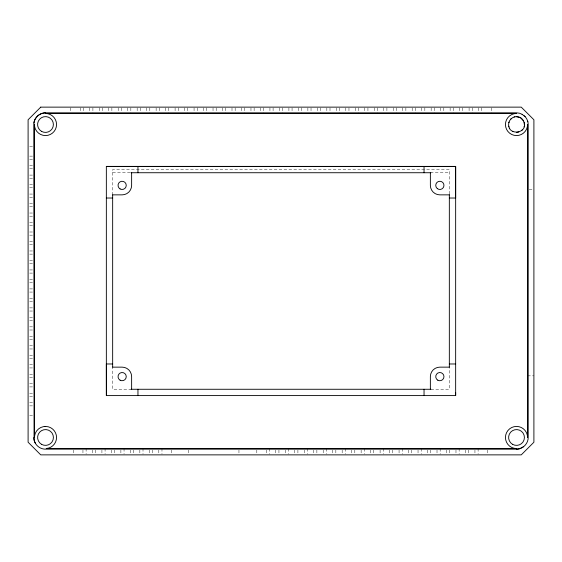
<?xml version="1.0" encoding="UTF-8"?>
<svg xmlns="http://www.w3.org/2000/svg" width="562" height="562" viewBox="0 0 562 562"><rect width="100%" height="100%" fill="white"/><g stroke="black" fill="none" stroke-linecap="round" stroke-linejoin="round"><path stroke-width="0.42" stroke-dasharray="2.81 2.11" d="M29.681 146.647L32.842 146.647M29.681 156.131L32.842 156.131M29.681 159.292L32.842 159.292M29.681 165.614L32.842 165.614M29.681 168.776L32.842 168.776M112.667 172.731L131.072 172.731M430.366 172.731L449.333 172.731M29.681 175.098L32.842 175.098M29.681 178.259L32.842 178.259M29.681 184.582L32.842 184.582M29.681 187.743L32.842 187.743M529.158 189.324L533.9 189.324M29.681 194.066L32.842 194.066M29.681 197.227L32.842 197.227M29.681 203.549L32.842 203.549M29.681 206.711L32.842 206.711M29.681 213.033L32.842 213.033M29.681 216.194L32.842 216.194M29.681 222.517L32.842 222.517M29.681 225.678L32.842 225.678M29.681 232.001L32.842 232.001M29.681 235.162L32.842 235.162M29.681 241.484L32.842 241.484M29.681 244.646L32.842 244.646M29.681 250.968L32.842 250.968M29.681 254.129L32.842 254.129M29.681 260.452L32.842 260.452M29.681 263.613L32.842 263.613M29.681 269.936L32.842 269.936M29.681 273.097L32.842 273.097M29.681 279.419L32.842 279.419M29.681 282.581L32.842 282.581M29.681 288.903L32.842 288.903M29.681 292.064L32.842 292.064M29.681 298.387L32.842 298.387M29.681 301.548L32.842 301.548M29.681 307.871L32.842 307.871M29.681 311.032L32.842 311.032M29.681 317.354L32.842 317.354M29.681 320.516L32.842 320.516M29.681 326.838L32.842 326.838M29.681 329.999L32.842 329.999M29.681 336.322L32.842 336.322M29.681 339.483L32.842 339.483M29.681 345.806L32.842 345.806M29.681 348.967L32.842 348.967M29.681 355.289L32.842 355.289M29.681 358.451L32.842 358.451M29.681 364.773L32.842 364.773M29.681 367.934L32.842 367.934M29.681 374.257L32.842 374.257M527.577 375.838L533.9 375.838M29.681 377.418L32.842 377.418M29.681 383.741L32.842 383.741M29.681 386.902L32.842 386.902M131.634 389.269L112.66 389.269L112.66 367.998M430.928 389.269L449.333 389.269L449.333 367.998M29.681 393.224L32.842 393.224M29.681 396.386L32.842 396.386M29.681 402.708L32.842 402.708M29.681 405.869L32.842 405.869M29.681 415.353L32.842 415.353M491.223 107.918L491.223 113.454M487.591 450.127L487.591 454.075M481.739 107.918L481.739 111.873M478.578 107.918L478.578 111.873M478.107 448.539L478.107 454.075M474.946 450.127L474.946 454.075M472.256 107.918L472.256 113.454M469.094 107.918L469.094 111.873M468.624 450.12L468.624 454.075M465.462 450.12L465.462 454.075M462.772 107.918L462.772 111.873M459.611 107.918L459.611 111.873M459.14 448.539L459.14 454.075M455.979 450.12L455.979 454.075M453.288 107.918L453.288 113.454M450.127 107.918L450.127 111.873M449.656 450.12L449.656 454.075M449.333 194.002L449.333 169.569L112.667 169.562L112.66 194.002M446.495 450.12L446.495 454.075M443.804 107.918L443.804 111.873M440.643 107.918L440.643 111.873M440.172 448.539L440.172 454.075M437.011 450.12L437.011 454.075M434.321 107.918L434.321 113.454M431.159 107.918L431.159 111.873M430.682 450.12L430.682 454.075M427.52 450.12L427.52 454.075M424.837 107.918L424.837 111.873M421.676 107.918L421.676 111.873M421.198 448.539L421.198 454.075M418.037 450.12L418.037 454.075M415.353 107.918L415.353 113.454M412.192 107.918L412.192 111.873M411.714 450.12L411.714 454.075M408.553 450.12L408.553 454.075M405.869 107.918L405.869 111.873M402.708 107.918L402.708 111.873M402.23 448.532L402.23 454.075M399.069 450.12L399.069 454.075M396.386 107.918L396.386 113.454M393.224 107.918L393.224 111.873M392.747 450.12L392.747 454.075M389.585 450.12L389.585 454.075M386.902 107.918L386.902 111.873M383.741 107.918L383.741 111.873M383.263 448.532L383.263 454.075M380.102 450.12L380.102 454.075M377.418 107.918L377.418 113.454M374.257 107.918L374.257 111.873M373.779 450.12L373.779 454.075M370.618 450.113L370.618 454.075M367.934 107.918L367.934 111.873M364.773 107.918L364.773 111.873M364.295 448.532L364.295 454.075M361.134 450.113L361.134 454.075M358.451 107.918L358.451 113.454M355.289 107.918L355.289 111.873M354.812 450.113L354.812 454.075M351.65 450.113L351.65 454.075M348.967 107.918L348.967 111.873M345.806 107.918L345.806 111.873M345.328 448.532L345.328 454.075M342.167 450.113L342.167 454.075M339.483 107.918L339.483 113.454M336.322 107.918L336.322 111.873M335.844 450.113L335.844 454.075M332.683 450.113L332.683 454.075M329.999 107.918L329.999 111.873M326.838 107.918L326.838 111.873M326.36 448.525L326.36 454.075M323.199 450.113L323.199 454.075M320.516 107.918L320.516 113.454M317.354 107.918L317.354 111.873M316.877 450.113L316.877 454.075M313.715 450.113L313.715 454.075M311.032 107.918L311.032 111.873M307.871 107.918L307.871 111.873M307.393 448.525L307.393 454.075M304.232 450.113L304.232 454.075M301.548 107.918L301.548 113.454M298.387 107.918L298.387 111.873M297.909 450.113L297.909 454.075M294.748 450.113L294.748 454.075M292.064 107.918L292.064 111.873M288.903 107.918L288.903 111.873M288.425 448.525L288.425 454.075M285.264 450.113L285.264 454.075M282.581 107.918L282.581 113.454M279.419 107.918L279.419 111.873M278.942 450.113L278.942 454.075M275.78 450.113L275.78 454.075M273.097 107.918L273.097 111.873M269.936 107.918L269.936 111.873M269.458 448.525L269.458 454.075M266.297 450.106L266.297 454.075M263.613 107.918L263.613 113.454M260.452 107.918L260.452 111.873M256.813 450.106L256.813 454.075M254.129 107.918L254.129 111.873M250.968 107.918L250.968 111.873M244.646 107.918L244.646 113.454M241.484 107.918L241.484 111.873M238.955 450.106L238.955 454.869M235.162 107.918L235.162 111.873M232.001 107.918L232.001 111.873M225.678 107.918L225.678 113.454M222.517 107.918L222.517 111.873M216.194 107.918L216.194 111.873M213.033 107.918L213.033 111.873M206.711 107.918L206.711 113.454M203.549 107.918L203.549 111.873M197.227 107.918L197.227 111.873M194.066 107.918L194.066 111.873M188.375 450.106L188.375 454.869M187.743 107.918L187.743 113.454M184.582 107.918L184.582 111.873M178.259 107.918L178.259 111.873M175.098 107.918L175.098 111.873M171.459 450.099L171.459 454.075M168.776 107.918L168.776 113.454M165.614 107.918L165.614 111.873M161.975 448.511L161.975 454.075M159.292 107.918L159.292 111.873M158.814 450.099L158.814 454.075M156.131 107.918L156.131 111.873M152.492 450.099L152.492 454.075M149.808 107.918L149.808 113.454M149.33 450.099L149.33 454.075M146.647 107.918L146.647 111.873M143.008 448.511L143.008 454.075M140.324 107.918L140.324 111.873M139.847 450.099L139.847 454.075M137.163 107.918L137.163 111.873M133.524 450.099L133.524 454.075M130.841 107.918L130.841 113.454M130.363 450.099L130.363 454.075M127.679 107.918L127.679 111.873M124.047 448.511L124.047 454.075M121.357 107.918L121.357 111.873M120.886 450.099L120.886 454.075M118.196 107.918L118.196 111.873M114.564 450.099L114.564 454.075M111.873 107.918L111.873 113.454M111.402 450.099L111.402 454.075M108.712 107.918L108.712 111.873M105.08 448.504L105.08 454.075M102.389 107.918L102.389 111.873M101.919 450.099L101.919 454.075M99.228 107.918L99.228 111.873M95.596 450.099L95.596 454.075M92.906 107.918L92.906 113.454M92.435 450.099L92.435 454.075M89.744 107.918L89.744 111.873M86.112 448.504L86.112 454.075M83.422 107.918L83.422 111.873M82.951 450.099L82.951 454.075M80.261 107.918L80.261 111.873M73.467 450.092L73.467 454.075M70.777 107.918L70.777 111.873"/><path stroke-width="0.84" d="M455.656 395.592L455.656 166.408L106.344 166.401L106.344 395.592L455.656 395.592L455.656 392.55M106.344 166.401L455.656 166.408L455.656 198.021L449.333 198.021M524.374 124.862L524.121 122.404M522.576 114.55L519.618 113.25L516.513 112.822L45.403 112.829C39.157 112.836 33.797 118.301 33.79 124.518L34.064 439.667A9.055 9.055 0 0 0 34.97 442.442L35.301 443.137M508.87 122.551C505.969 137.009 530.149 133.875 523.355 120.57A7.903 7.903 0 0 0 516.513 116.615C513.001 116.622 509.741 119.144 508.87 122.551L509.046 122.073M524.016 126.879L524.156 126.485M510.774 119.13L511.35 118.603M522.253 129.906L521.677 130.433M523.573 446.685L519.618 448.75L516.513 449.178L44.735 449.129A11.669 11.669 0 0 1 39.291 447.359L38.04 446.453A11.669 11.669 0 0 1 33.938 438.985L33.79 437.545M514.153 117.015L514.546 116.875M518.874 132.021L516.436 132.414M45.403 112.829C41.904 112.983 38.328 114.536 36.284 117.458A9.083 9.083 0 0 0 33.987 123.001M516.513 449.178C522.737 449.2 528.189 443.797 528.203 437.566L528.21 124.518C528.139 121.195 526.727 117.865 524.135 115.744M44.581 426.495L46.203 426.46A11.043 11.043 0 0 1 56.551 437.482A11.043 11.043 0 0 1 46.203 448.504L516.513 448.546A11.064 11.064 0 0 1 505.449 437.482A11.064 11.064 0 0 1 516.513 426.418A11.064 11.064 0 0 1 527.577 437.482L527.577 124.518A11.064 11.064 0 0 1 516.513 135.583A11.064 11.064 0 0 1 505.449 124.518A11.064 11.064 0 0 1 516.513 113.454L45.487 113.454A11.064 11.064 0 0 1 56.551 124.518A11.064 11.064 0 0 1 45.487 135.583A11.064 11.064 0 0 1 34.422 124.518L34.422 437.482L34.556 436.098A11.043 11.043 0 0 1 43.443 426.635L45.536 426.418M516.169 116.657L520.468 117.676L523.489 120.886M131.072 172.731L430.928 172.731M112.66 194.859L122.151 194.859A9.484 9.484 0 0 0 131.627 185.369L131.634 172.731M449.333 194.859L439.849 194.859A9.484 9.484 0 0 1 430.366 185.376L430.366 172.731M106.344 198.021L112.66 198.021M112.66 363.979L106.344 363.979L106.387 395.592M449.333 363.979L455.656 363.979M112.66 367.141L122.151 367.141A9.484 9.484 0 0 1 131.627 376.624L131.634 389.269M449.333 367.141L439.849 367.141A9.484 9.484 0 0 0 430.366 376.624L430.366 389.269M131.072 389.269L430.928 389.269M512.502 131.318L512.881 131.494M522.105 114.276L525.161 116.734M509.502 128.066L509.713 128.529M527.711 121.237L527.851 121.771M508.835 126.225L508.905 126.633M449.333 194.642L449.333 367.358M424.043 166.408L424.043 172.731M424.043 389.269L424.043 395.592M137.957 166.408L137.957 172.731M137.957 389.269L137.957 395.592M112.66 194.642L112.66 367.358M40.745 107.131L28.1 119.776L28.1 442.224L40.745 454.869L521.255 454.869L533.9 442.224L533.9 119.776L521.255 107.131L40.745 107.131M512.558 444.324A7.903 7.903 0 0 0 524.416 437.482A7.903 7.903 0 0 0 512.558 430.64A7.903 7.903 0 0 0 512.558 444.324M41.56 444.324A7.903 7.903 0 0 0 53.411 437.482A7.903 7.903 0 0 0 41.56 430.64A7.903 7.903 0 0 0 41.56 444.324M41.532 131.36A7.903 7.903 0 0 0 53.39 124.518A7.903 7.903 0 0 0 41.532 117.676A7.903 7.903 0 0 0 41.532 131.36M120.092 380.186A4.11 4.11 0 0 0 126.253 376.624A4.11 4.11 0 0 0 120.092 373.07A4.11 4.11 0 0 0 120.092 380.186M437.798 380.186A4.11 4.11 0 0 0 443.966 376.624A4.11 4.11 0 0 0 437.798 373.07A4.11 4.11 0 0 0 437.798 380.186M120.092 188.93A4.11 4.11 0 0 0 126.253 185.376A4.11 4.11 0 0 0 120.092 181.814A4.11 4.11 0 0 0 120.092 188.93M437.348 188.635A4.11 4.11 0 0 0 443.924 185.91A4.11 4.11 0 0 0 438.283 181.575A4.11 4.11 0 0 0 437.348 188.635"/></g></svg>
